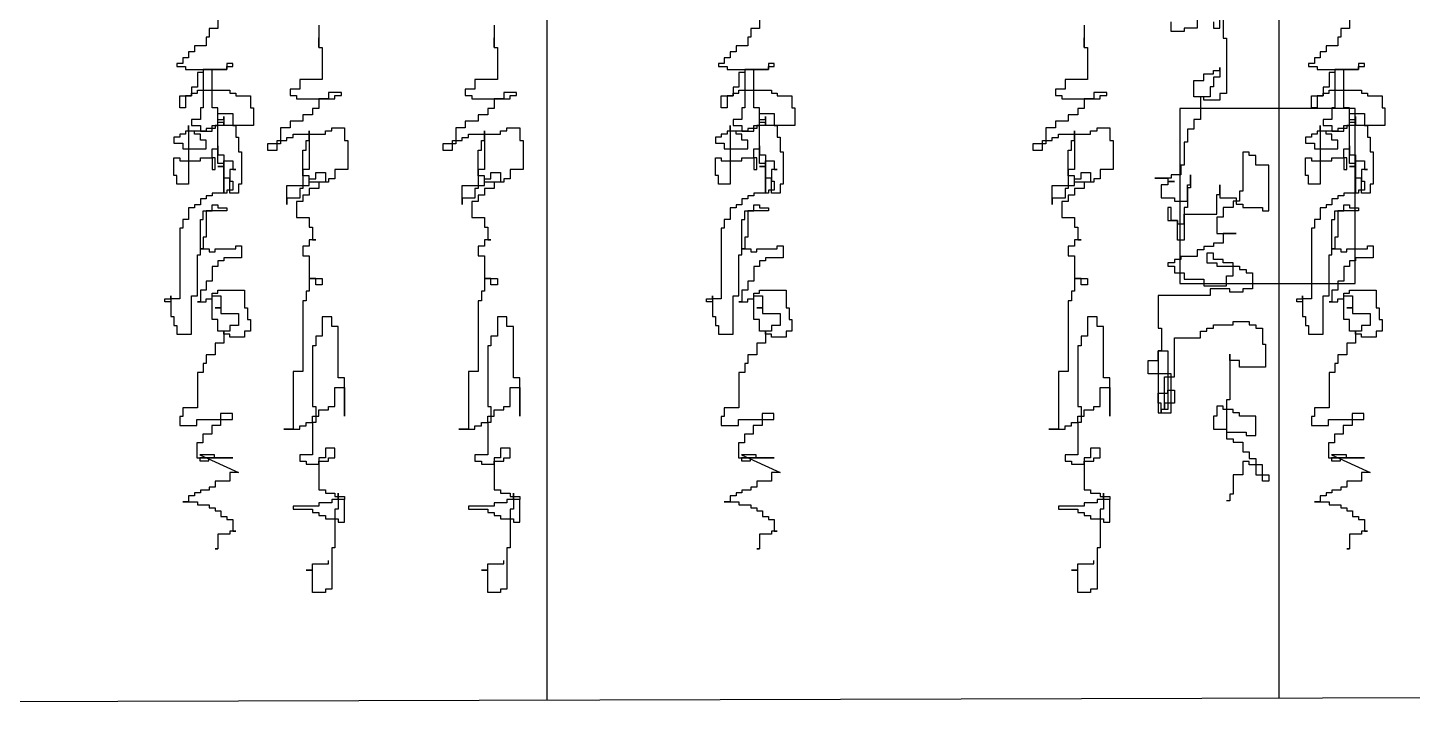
# Model space of a CAD drawing. Extents: x 225307 to 340959, y 27372 to 84205.
# Drawn here: x 316762 to 318653, y 73647 to 74597 of the extents above; entities that cross this region are included whole.
import ezdxf

# ---------------------------------------------------------------- set-up
doc = ezdxf.new("R2010")
doc.units = 0
doc.header["$MEASUREMENT"] = 0
doc.layers.get('0').update_dxf_attribs({"linetype": 'CONTINUOUS'})
for name, color, linetype in [('3', 7, 'CONTINUOUS'), ('PH', 8, 'CONTINUOUS'), ('道路', 3, 'CONTINUOUS')]:
    doc.layers.add(name, color=color, linetype=linetype)

msp = doc.modelspace()

# ---------------------------------------------------------------- linework, layer by layer
at = {"color": 251}
for points in [[(317021.6, 74643.8), (317021.6, 74595.6), (317009.6, 74595.6), (317009.6, 74583.5), (317005.5, 74583.5), (317005.5, 74571.5), (316989.5, 74571.5), (316989.5, 74563.4), (316981.4, 74563.4), (316981.4, 74555.4), (316973.4, 74555.4), (316973.4, 74547.4), (316965.3, 74547.4), (316965.3, 74543.4), (316977.4, 74543.4), (316977.4, 74539.3), (317033.7, 74539.3), (317033.7, 74543.4), (317041.7, 74543.4), (317041.7, 74547.4), (317033.7, 74547.4), (317033.7, 74539.3), (317001.5, 74539.3), (317001.5, 74535.3), (316993.5, 74535.3), (316993.5, 74515.2), (316985.4, 74515.2), (316985.4, 74503.2), (316977.4, 74503.2), (316977.4, 74487.1), (316969.4, 74487.1), (316969.4, 74503.2), (316985.4, 74503.2), (316985.4, 74507.2), (316993.5, 74507.2), (316993.5, 74511.2), (317037.7, 74511.2), (317037.7, 74507.2), (317045.8, 74507.2), (317045.8, 74503.2), (317065.9, 74503.2), (317065.9, 74487.1), (317069.9, 74487.1), (317069.9, 74463), (317029.7, 74463), (317029.7, 74467), (317021.6, 74467), (317021.6, 74487.1), (317013.6, 74487.1), (317013.6, 74539.3), (317001.5, 74539.3), (317001.5, 74487.1), (316997.5, 74487.1), (316997.5, 74471), (316985.4, 74471), (316985.4, 74463), (316997.5, 74463), (316997.5, 74455), (317013.6, 74455), (317013.6, 74463), (317021.6, 74463), (317021.6, 74471), (317029.7, 74471), (317029.7, 74475), (317029.7, 74463), (317017.6, 74463), (317017.6, 74459), (317005.5, 74459), (317005.5, 74455), (316977.4, 74455), (316977.4, 74450.9), (316969.4, 74450.9), (316969.4, 74446.9), (316961.3, 74446.9), (316961.3, 74438.9), (316973.4, 74438.9), (316973.4, 74430.9), (317005.5, 74430.9), (317005.5, 74442.9), (316997.5, 74442.9), (316997.5, 74450.9), (316989.5, 74450.9), (316989.5, 74455), (316981.4, 74455), (316981.4, 74463), (316981.4, 74382.6), (316965.3, 74382.6), (316965.3, 74394.7), (316961.3, 74394.7), (316961.3, 74418.8), (316969.4, 74418.8), (316969.4, 74414.8), (316997.5, 74414.8), (316997.5, 74418.8), (317013.6, 74418.8), (317013.6, 74402.7), (317017.6, 74402.7), (317017.6, 74418.8), (317013.6, 74418.8), (317013.6, 74430.9), (317021.6, 74430.9), (317021.6, 74434.9), (317021.6, 74422.8), (317029.7, 74422.8), (317029.7, 74370.6), (317029.7, 74410.8), (317021.6, 74410.8), (317021.6, 74479.1), (317041.7, 74479.1), (317041.7, 74463), (317045.8, 74463), (317045.8, 74446.9), (317049.8, 74446.9), (317049.8, 74426.8), (317053.8, 74426.8), (317053.8, 74382.6), (317049.8, 74382.6), (317049.8, 74370.6), (317037.7, 74370.6), (317037.7, 74390.7), (317029.7, 74390.7), (317029.7, 74406.7), (317021.6, 74406.7), (317029.7, 74406.7), (317029.7, 74414.8), (317041.7, 74414.8), (317041.7, 74402.7), (317045.8, 74402.7), (317037.7, 74402.7), (317037.7, 74386.7), (317041.7, 74386.7), (317041.7, 74374.6), (317033.7, 74374.6), (317033.7, 74370.6), (317013.6, 74370.6), (317013.6, 74366.6), (317005.5, 74366.6), (317005.5, 74362.5), (316997.5, 74362.5), (316997.5, 74354.5), (316989.5, 74354.5), (316989.5, 74350.5), (316981.4, 74350.5), (316981.4, 74334.4), (316973.4, 74334.4), (316973.4, 74322.4), (316969.4, 74322.4), (316969.4, 74225.9), (316957.3, 74225.9), (316957.3, 74221.9), (316949.2, 74221.9), (316949.2, 74225.9), (316957.3, 74225.9), (316957.3, 74230), (316957.3, 74201.8), (316961.3, 74201.8), (316961.3, 74189.8), (316965.3, 74189.8), (316965.3, 74177.7), (316985.4, 74177.7), (316985.4, 74230), (316993.5, 74230), (316993.5, 74286.2), (316997.5, 74286.2), (316997.5, 74334.4), (317001.5, 74334.4), (317001.5, 74346.5), (317013.6, 74346.5), (317013.6, 74354.5), (317021.6, 74354.5), (317021.6, 74350.5), (317033.7, 74350.5), (317033.7, 74346.5), (317005.5, 74346.5), (317005.5, 74310.3), (317001.5, 74310.3), (317001.5, 74294.2), (316997.5, 74294.2), (317009.6, 74294.2), (317009.6, 74290.2), (317017.6, 74290.2), (317017.6, 74294.2), (317045.8, 74294.2), (317045.8, 74298.3), (317053.8, 74298.3), (317053.8, 74282.2), (317029.7, 74282.2), (317029.7, 74278.2), (317021.6, 74278.2), (317021.6, 74270.1), (317013.6, 74270.1), (317013.6, 74250), (317005.5, 74250), (317005.5, 74238), (316997.5, 74238), (316997.5, 74221.9), (316993.5, 74221.9), (317005.5, 74221.9), (317005.5, 74225.9), (317013.6, 74225.9), (317013.6, 74234), (317021.6, 74234), (317021.6, 74238), (317057.8, 74238), (317057.8, 74213.9), (317061.8, 74213.9), (317061.8, 74197.8), (317065.9, 74197.8), (317065.9, 74181.7), (317057.8, 74181.7), (317057.8, 74173.7), (317037.7, 74173.7), (317037.7, 74177.7), (317029.7, 74177.7), (317029.7, 74181.7), (317021.6, 74181.7), (317021.6, 74197.8), (317013.6, 74197.8), (317013.6, 74230), (317025.7, 74230), (317025.7, 74213.9), (317017.6, 74213.9), (317025.7, 74213.9), (317025.7, 74205.8), (317049.8, 74205.8), (317049.8, 74189.8), (317037.7, 74189.8), (317037.7, 74181.7), (317029.7, 74181.7), (317029.7, 74165.7), (317017.6, 74165.7), (317017.6, 74149.6), (317005.5, 74149.6), (317005.5, 74137.5), (317001.5, 74137.5), (317001.5, 74125.5), (316993.5, 74125.5), (316993.5, 74077.3), (316973.4, 74077.3), (316973.4, 74065.2), (316969.4, 74065.2), (316969.4, 74053.2), (316992.9, 74053.2), (316992.9, 74061.2), (317041.2, 74061.2), (317041.2, 74069.2), (317025.1, 74069.2), (317025.1, 74053.2), (317013, 74053.2), (317013, 74041.1), (317001, 74041.1), (317001, 74029.1), (316992.9, 74029.1), (316992.9, 74009), (317041.7, 74009), (316996.9, 74009), (316996.9, 74004.9), (317009, 74004.9), (317009, 74009), (317017, 74009), (317017, 74013), (316996.9, 74013), (317049.8, 73988.9), (317037.7, 73988.9), (317037.7, 73976.8), (317017.6, 73976.8), (317017.6, 73968.8), (317009.6, 73968.8), (317009.6, 73964.8), (316997.5, 73964.8), (316997.5, 73960.8), (316989.5, 73960.8), (316989.5, 73956.7), (316981.4, 73956.7), (316981.4, 73948.7), (316973.4, 73948.7), (316993.5, 73948.7), (316993.5, 73944.7), (317009.6, 73944.7), (317009.6, 73940.7), (317017.6, 73940.7), (317017.6, 73936.6), (317025.7, 73936.6), (317025.7, 73928.6), (317033.7, 73928.6), (317033.7, 73924.6), (317041.7, 73924.6), (317041.7, 73908.5), (317045.8, 73908.5), (317037.7, 73908.5), (317037.7, 73904.5), (317021.6, 73904.5), (317021.6, 73884.4), (317017.6, 73884.4), (317021.6, 73884.4)], [(317761.3, 74643.8), (317761.3, 74595.6), (317749.2, 74595.6), (317749.2, 74583.5), (317745.2, 74583.5), (317745.2, 74571.5), (317729.1, 74571.5), (317729.1, 74563.4), (317721.1, 74563.4), (317721.1, 74555.4), (317713, 74555.4), (317713, 74547.4), (317705, 74547.4), (317705, 74543.4), (317717.1, 74543.4), (317717.1, 74539.3), (317773.4, 74539.3), (317773.4, 74543.4), (317781.4, 74543.4), (317781.4, 74547.4), (317773.4, 74547.4), (317773.4, 74539.3), (317741.2, 74539.3), (317741.2, 74535.3), (317733.1, 74535.3), (317733.1, 74515.2), (317725.1, 74515.2), (317725.1, 74503.2), (317717.1, 74503.2), (317717.1, 74487.1), (317709, 74487.1), (317709, 74503.2), (317725.1, 74503.2), (317725.1, 74507.2), (317733.1, 74507.2), (317733.1, 74511.2), (317777.4, 74511.2), (317777.4, 74507.2), (317785.4, 74507.2), (317785.4, 74503.2), (317805.5, 74503.2), (317805.5, 74487.1), (317809.5, 74487.1), (317809.5, 74463), (317769.3, 74463), (317769.3, 74467), (317761.3, 74467), (317761.3, 74487.1), (317753.2, 74487.1), (317753.2, 74539.3), (317741.2, 74539.3), (317741.2, 74487.1), (317737.2, 74487.1), (317737.2, 74471), (317725.1, 74471), (317725.1, 74463), (317737.2, 74463), (317737.2, 74455), (317753.2, 74455), (317753.2, 74463), (317761.3, 74463), (317761.3, 74471), (317769.3, 74471), (317769.3, 74475), (317769.3, 74463), (317757.3, 74463), (317757.3, 74459), (317745.2, 74459), (317745.2, 74455), (317717.1, 74455), (317717.1, 74450.9), (317709, 74450.9), (317709, 74446.9), (317701, 74446.9), (317701, 74438.9), (317713, 74438.9), (317713, 74430.9), (317745.2, 74430.9), (317745.2, 74442.9), (317737.2, 74442.9), (317737.2, 74450.9), (317729.1, 74450.9), (317729.1, 74455), (317721.1, 74455), (317721.1, 74463), (317721.1, 74382.6), (317705, 74382.6), (317705, 74394.7), (317701, 74394.7), (317701, 74418.8), (317709, 74418.8), (317709, 74414.8), (317737.2, 74414.8), (317737.2, 74418.8), (317753.2, 74418.8), (317753.2, 74402.7), (317757.3, 74402.7), (317757.3, 74418.8), (317753.2, 74418.8), (317753.2, 74430.9), (317761.3, 74430.9), (317761.3, 74434.9), (317761.3, 74422.8), (317769.3, 74422.8), (317769.3, 74370.6), (317769.3, 74410.8), (317761.3, 74410.8), (317761.3, 74479.1), (317781.4, 74479.1), (317781.4, 74463), (317785.4, 74463), (317785.4, 74446.9), (317789.4, 74446.9), (317789.4, 74426.8), (317793.5, 74426.8), (317793.5, 74382.6), (317789.4, 74382.6), (317789.4, 74370.6), (317777.4, 74370.6), (317777.4, 74390.7), (317769.3, 74390.7), (317769.3, 74406.7), (317761.3, 74406.7), (317769.3, 74406.7), (317769.3, 74414.8), (317781.4, 74414.8), (317781.4, 74402.7), (317785.4, 74402.7), (317777.4, 74402.7), (317777.4, 74386.7), (317781.4, 74386.7), (317781.4, 74374.6), (317773.4, 74374.6), (317773.4, 74370.6), (317753.2, 74370.6), (317753.2, 74366.6), (317745.2, 74366.6), (317745.2, 74362.5), (317737.2, 74362.5), (317737.2, 74354.5), (317729.1, 74354.5), (317729.1, 74350.5), (317721.1, 74350.5), (317721.1, 74334.4), (317713, 74334.4), (317713, 74322.4), (317709, 74322.4), (317709, 74225.9), (317696.9, 74225.9), (317696.9, 74221.9), (317688.9, 74221.9), (317688.9, 74225.9), (317696.9, 74225.9), (317696.9, 74230), (317696.9, 74201.8), (317701, 74201.8), (317701, 74189.8), (317705, 74189.8), (317705, 74177.7), (317725.1, 74177.7), (317725.1, 74230), (317733.1, 74230), (317733.1, 74286.2), (317737.2, 74286.2), (317737.2, 74334.4), (317741.2, 74334.4), (317741.2, 74346.5), (317753.2, 74346.5), (317753.2, 74354.5), (317761.3, 74354.5), (317761.3, 74350.5), (317773.4, 74350.5), (317773.4, 74346.5), (317745.2, 74346.5), (317745.2, 74310.3), (317741.2, 74310.3), (317741.2, 74294.2), (317737.2, 74294.2), (317749.2, 74294.2), (317749.2, 74290.2), (317757.3, 74290.2), (317757.3, 74294.2), (317785.4, 74294.2), (317785.4, 74298.3), (317793.5, 74298.3), (317793.5, 74282.2), (317769.3, 74282.2), (317769.3, 74278.2), (317761.3, 74278.2), (317761.3, 74270.1), (317753.2, 74270.1), (317753.2, 74250), (317745.2, 74250), (317745.2, 74238), (317737.2, 74238), (317737.2, 74221.9), (317733.1, 74221.9), (317745.2, 74221.9), (317745.2, 74225.9), (317753.2, 74225.9), (317753.2, 74234), (317761.3, 74234), (317761.3, 74238), (317797.5, 74238), (317797.5, 74213.9), (317801.5, 74213.9), (317801.5, 74197.8), (317805.5, 74197.8), (317805.5, 74181.7), (317797.5, 74181.7), (317797.5, 74173.7), (317777.4, 74173.7), (317777.4, 74177.7), (317769.3, 74177.7), (317769.3, 74181.7), (317761.3, 74181.7), (317761.3, 74197.8), (317753.2, 74197.8), (317753.2, 74230), (317765.3, 74230), (317765.3, 74213.9), (317757.3, 74213.9), (317765.3, 74213.9), (317765.3, 74205.8), (317789.4, 74205.8), (317789.4, 74189.8), (317777.4, 74189.8), (317777.4, 74181.7), (317769.3, 74181.7), (317769.3, 74165.7), (317757.3, 74165.7), (317757.3, 74149.6), (317745.2, 74149.6), (317745.2, 74137.5), (317741.2, 74137.5), (317741.2, 74125.5), (317733.1, 74125.5), (317733.1, 74077.3), (317713, 74077.3), (317713, 74065.2), (317709, 74065.2), (317709, 74053.2), (317732.6, 74053.2), (317732.6, 74061.2), (317780.8, 74061.2), (317780.8, 74069.2), (317764.7, 74069.2), (317764.7, 74053.2), (317752.7, 74053.2), (317752.7, 74041.1), (317740.6, 74041.1), (317740.6, 74029.1), (317732.6, 74029.1), (317732.6, 74009), (317781.4, 74009), (317736.6, 74009), (317736.6, 74004.9), (317748.7, 74004.9), (317748.7, 74009), (317756.7, 74009), (317756.7, 74013), (317736.6, 74013), (317789.4, 73988.9), (317777.4, 73988.9), (317777.4, 73976.8), (317757.3, 73976.8), (317757.3, 73968.8), (317749.2, 73968.8), (317749.2, 73964.8), (317737.2, 73964.8), (317737.2, 73960.8), (317729.1, 73960.8), (317729.1, 73956.7), (317721.1, 73956.7), (317721.1, 73948.7), (317713, 73948.7), (317733.1, 73948.7), (317733.1, 73944.7), (317749.2, 73944.7), (317749.2, 73940.7), (317757.3, 73940.7), (317757.3, 73936.6), (317765.3, 73936.6), (317765.3, 73928.6), (317773.4, 73928.6), (317773.4, 73924.6), (317781.4, 73924.6), (317781.4, 73908.5), (317785.4, 73908.5), (317777.4, 73908.5), (317777.4, 73904.5), (317761.3, 73904.5), (317761.3, 73884.4), (317757.3, 73884.4), (317761.3, 73884.4)], [(318567.1, 74643.8), (318567.1, 74595.6), (318555.1, 74595.6), (318555.1, 74583.5), (318551.1, 74583.5), (318551.1, 74571.5), (318535, 74571.5), (318535, 74563.4), (318526.9, 74563.4), (318526.9, 74555.4), (318518.9, 74555.4), (318518.9, 74547.4), (318510.8, 74547.4), (318510.8, 74543.4), (318522.9, 74543.4), (318522.9, 74539.3), (318579.2, 74539.3), (318579.2, 74543.4), (318587.3, 74543.4), (318587.3, 74547.4), (318579.2, 74547.4), (318579.2, 74539.3), (318547, 74539.3), (318547, 74535.3), (318539, 74535.3), (318539, 74515.2), (318531, 74515.2), (318531, 74503.2), (318522.9, 74503.2), (318522.9, 74487.1), (318514.9, 74487.1), (318514.9, 74503.2), (318531, 74503.2), (318531, 74507.2), (318539, 74507.2), (318539, 74511.2), (318583.2, 74511.2), (318583.2, 74507.2), (318591.3, 74507.2), (318591.3, 74503.2), (318611.4, 74503.2), (318611.4, 74487.1), (318615.4, 74487.1), (318615.4, 74463), (318575.2, 74463), (318575.2, 74467), (318567.1, 74467), (318567.1, 74487.1), (318559.1, 74487.1), (318559.1, 74539.3), (318547, 74539.3), (318547, 74487.1), (318543, 74487.1), (318543, 74471), (318531, 74471), (318531, 74463), (318543, 74463), (318543, 74455), (318559.1, 74455), (318559.1, 74463), (318567.1, 74463), (318567.1, 74471), (318575.2, 74471), (318575.2, 74475), (318575.2, 74463), (318563.1, 74463), (318563.1, 74459), (318551.1, 74459), (318551.1, 74455), (318522.9, 74455), (318522.9, 74450.9), (318514.9, 74450.9), (318514.9, 74446.9), (318506.8, 74446.9), (318506.8, 74438.9), (318518.9, 74438.9), (318518.9, 74430.9), (318551.1, 74430.9), (318551.1, 74442.9), (318543, 74442.9), (318543, 74450.9), (318535, 74450.9), (318535, 74455), (318526.9, 74455), (318526.9, 74463), (318526.9, 74382.6), (318510.8, 74382.6), (318510.8, 74394.7), (318506.8, 74394.7), (318506.8, 74418.8), (318514.9, 74418.8), (318514.9, 74414.8), (318543, 74414.8), (318543, 74418.8), (318559.1, 74418.8), (318559.1, 74402.7), (318563.1, 74402.7), (318563.1, 74418.8), (318559.1, 74418.8), (318559.1, 74430.9), (318567.1, 74430.9), (318567.1, 74434.9), (318567.1, 74422.8), (318575.2, 74422.8), (318575.2, 74370.6), (318575.2, 74410.8), (318567.1, 74410.8), (318567.1, 74479.1), (318587.3, 74479.1), (318587.3, 74463), (318591.3, 74463), (318591.3, 74446.9), (318595.3, 74446.9), (318595.3, 74426.8), (318599.3, 74426.8), (318599.3, 74382.6), (318595.3, 74382.6), (318595.3, 74370.6), (318583.2, 74370.6), (318583.2, 74390.7), (318575.2, 74390.7), (318575.2, 74406.7), (318567.1, 74406.7), (318575.2, 74406.7), (318575.2, 74414.8), (318587.3, 74414.8), (318587.3, 74402.7), (318591.3, 74402.7), (318583.2, 74402.7), (318583.2, 74386.7), (318587.3, 74386.7), (318587.3, 74374.6), (318579.2, 74374.6), (318579.2, 74370.6), (318559.1, 74370.6), (318559.1, 74366.6), (318551.1, 74366.6), (318551.1, 74362.5), (318543, 74362.5), (318543, 74354.5), (318535, 74354.5), (318535, 74350.5), (318526.9, 74350.5), (318526.9, 74334.4), (318518.9, 74334.4), (318518.9, 74322.4), (318514.9, 74322.4), (318514.9, 74225.9), (318502.8, 74225.9), (318502.8, 74221.9), (318494.8, 74221.9), (318494.8, 74225.9), (318502.8, 74225.9), (318502.8, 74230), (318502.8, 74201.8), (318506.8, 74201.8), (318506.8, 74189.8), (318510.8, 74189.8), (318510.8, 74177.7), (318531, 74177.7), (318531, 74230), (318539, 74230), (318539, 74286.2), (318543, 74286.2), (318543, 74334.4), (318547, 74334.4), (318547, 74346.5), (318559.1, 74346.5), (318559.1, 74354.5), (318567.1, 74354.5), (318567.1, 74350.5), (318579.2, 74350.5), (318579.2, 74346.5), (318551.1, 74346.5), (318551.1, 74310.3), (318547, 74310.3), (318547, 74294.2), (318543, 74294.2), (318555.1, 74294.2), (318555.1, 74290.2), (318563.1, 74290.2), (318563.1, 74294.2), (318591.3, 74294.2), (318591.3, 74298.3), (318599.3, 74298.3), (318599.3, 74282.2), (318575.2, 74282.2), (318575.2, 74278.2), (318567.1, 74278.2), (318567.1, 74270.1), (318559.1, 74270.1), (318559.1, 74250), (318551.1, 74250), (318551.1, 74238), (318543, 74238), (318543, 74221.9), (318539, 74221.9), (318551.1, 74221.9), (318551.1, 74225.9), (318559.1, 74225.9), (318559.1, 74234), (318567.1, 74234), (318567.1, 74238), (318603.3, 74238), (318603.3, 74213.9), (318607.4, 74213.9), (318607.4, 74197.8), (318611.4, 74197.8), (318611.4, 74181.7), (318603.3, 74181.7), (318603.3, 74173.7), (318583.2, 74173.7), (318583.2, 74177.7), (318575.2, 74177.7), (318575.2, 74181.7), (318567.1, 74181.7), (318567.1, 74197.8), (318559.1, 74197.8), (318559.1, 74230), (318571.2, 74230), (318571.2, 74213.9), (318563.1, 74213.9), (318571.2, 74213.9), (318571.2, 74205.8), (318595.3, 74205.8), (318595.3, 74189.8), (318583.2, 74189.8), (318583.2, 74181.7), (318575.2, 74181.7), (318575.2, 74165.7), (318563.1, 74165.7), (318563.1, 74149.6), (318551.1, 74149.6), (318551.1, 74137.5), (318547, 74137.5), (318547, 74125.5), (318539, 74125.5), (318539, 74077.3), (318518.9, 74077.3), (318518.9, 74065.2), (318514.9, 74065.2), (318514.9, 74053.2), (318538.4, 74053.2), (318538.4, 74061.2), (318586.7, 74061.2), (318586.7, 74069.2), (318570.6, 74069.2), (318570.6, 74053.2), (318558.5, 74053.2), (318558.5, 74041.1), (318546.5, 74041.1), (318546.5, 74029.1), (318538.4, 74029.1), (318538.4, 74009), (318587.3, 74009), (318542.4, 74009), (318542.4, 74004.9), (318554.5, 74004.9), (318554.5, 74009), (318562.6, 74009), (318562.6, 74013), (318542.4, 74013), (318595.3, 73988.9), (318583.2, 73988.9), (318583.2, 73976.8), (318563.1, 73976.8), (318563.1, 73968.8), (318555.1, 73968.8), (318555.1, 73964.8), (318543, 73964.8), (318543, 73960.8), (318535, 73960.8), (318535, 73956.7), (318526.9, 73956.7), (318526.9, 73948.7), (318518.9, 73948.7), (318539, 73948.7), (318539, 73944.7), (318555.1, 73944.7), (318555.1, 73940.7), (318563.1, 73940.7), (318563.1, 73936.6), (318571.2, 73936.6), (318571.2, 73928.6), (318579.2, 73928.6), (318579.2, 73924.6), (318587.3, 73924.6), (318587.3, 73908.5), (318591.3, 73908.5), (318583.2, 73908.5), (318583.2, 73904.5), (318567.1, 73904.5), (318567.1, 73884.4), (318563.1, 73884.4), (318567.1, 73884.4)], [(318394.5, 74626.9), (318394.5, 74582.3), (318398.9, 74582.3), (318398.9, 74506.7), (318390, 74506.7), (318390, 74497.7), (318367.8, 74497.7), (318367.8, 74502.2), (318354.4, 74502.2), (318354.4, 74524.5), (318367.8, 74524.5), (318367.8, 74533.4), (318381.1, 74533.4), (318381.1, 74537.8), (318390, 74537.8), (318390, 74542.3), (318390, 74528.9), (318381.1, 74528.9), (318381.1, 74515.6), (318376.7, 74515.6), (318376.7, 74502.2), (318363.3, 74502.2), (318363.3, 74471), (318354.4, 74471), (318354.4, 74457.7), (318345.5, 74457.7), (318345.5, 74439.9), (318341, 74439.9), (318341, 74408.7), (318336.6, 74408.7), (318336.6, 74395.4), (318323.2, 74395.4), (318323.2, 74390.9), (318300.9, 74390.9), (318318.7, 74390.9), (318318.7, 74386.5), (318327.7, 74386.5), (318318.7, 74386.5), (318318.7, 74382), (318309.8, 74382), (318309.8, 74364.2), (318327.7, 74364.2), (318327.7, 74359.7), (318345.5, 74359.7), (318345.5, 74382), (318349.9, 74382), (318349.9, 74395.4), (318349.9, 74377.6), (318345.5, 74377.6), (318345.5, 74350.8), (318341, 74350.8), (318341, 74306.3), (318332.1, 74306.3), (318332.1, 74333), (318323.2, 74333), (318323.2, 74350.8), (318318.7, 74350.8), (318318.7, 74333), (318332.1, 74333), (318332.1, 74328.6), (318341, 74328.6), (318341, 74341.9), (318385.6, 74341.9), (318385.6, 74368.6), (318390, 74368.6), (318390, 74382), (318390, 74364.2), (318412.3, 74364.2), (318412.3, 74355.3), (318421.2, 74355.3), (318421.2, 74350.8), (318448, 74350.8), (318448, 74346.4), (318456.9, 74346.4), (318456.9, 74408.7), (318439, 74408.7), (318439, 74422.1), (318430.1, 74422.1), (318430.1, 74426.5), (318421.2, 74426.5), (318421.2, 74373.1), (318416.8, 74373.1), (318416.8, 74359.7), (318407.9, 74359.7), (318407.9, 74350.8), (318394.5, 74350.8), (318394.5, 74337.5), (318385.6, 74337.5), (318385.6, 74315.2), (318412.3, 74315.2), (318394.5, 74315.2), (318394.5, 74301.9), (318381.1, 74301.9), (318381.1, 74297.4), (318367.8, 74297.4), (318367.8, 74293), (318358.8, 74293), (318358.8, 74284.1), (318336.6, 74284.1), (318336.6, 74279.6), (318327.7, 74279.6), (318327.7, 74275.2), (318318.7, 74275.2), (318318.7, 74270.7), (318327.7, 74270.7), (318327.7, 74261.8), (318341, 74261.8), (318341, 74252.9), (318367.8, 74252.9), (318367.8, 74244), (318398.9, 74244), (318398.9, 74257.4), (318407.9, 74257.4), (318407.9, 74275.2), (318394.5, 74275.2), (318394.5, 74279.6), (318381.1, 74279.6), (318381.1, 74288.5), (318372.2, 74288.5), (318372.2, 74275.2), (318385.6, 74275.2), (318385.6, 74270.7), (318416.8, 74270.7), (318416.8, 74266.3), (318425.7, 74266.3), (318425.7, 74261.8), (318434.6, 74261.8), (318434.6, 74239.5), (318421.2, 74239.5), (318421.2, 74235.1), (318403.4, 74235.1), (318403.4, 74239.5), (318376.7, 74239.5), (318376.7, 74230.6), (318305.4, 74230.6), (318305.4, 74186.1), (318310.2, 74186.1), (318310.2, 74155), (318305.7, 74155), (318305.7, 74116.8), (318305.7, 74070.4), (318323.5, 74070.4), (318323.5, 74123.8), (318292, 74123.8), (318292, 74141.6), (318305.4, 74141.6), (318305.4, 74155), (318318.7, 74155), (318318.7, 74074.8), (318309.8, 74074.8), (318309.8, 74070.4), (318309.8, 74083.7), (318305.4, 74083.7), (318305.4, 74097.1), (318318.7, 74097.1), (318318.7, 74101.5), (318327.7, 74101.5), (318327.7, 74083.7), (318314.3, 74083.7), (318314.3, 74074.8), (318314.3, 74119.3), (318327.7, 74119.3), (318327.7, 74172.8), (318363.3, 74172.8), (318363.3, 74181.7), (318372.2, 74181.7), (318372.2, 74186.1), (318381.1, 74186.1), (318381.1, 74190.6), (318407.9, 74190.6), (318407.9, 74195), (318430.1, 74195), (318430.1, 74190.6), (318439, 74190.6), (318439, 74186.1), (318448, 74186.1), (318448, 74163.9), (318452.4, 74163.9), (318452.4, 74132.7), (318416.8, 74132.7), (318416.8, 74141.6), (318403.4, 74141.6), (318403.4, 74150.5), (318403.4, 74088.2), (318398.9, 74088.2), (318398.9, 74043.7), (318425.7, 74043.7), (318425.7, 74039.2), (318439, 74039.2), (318439, 74065.9), (318416.8, 74065.9), (318416.8, 74070.4), (318407.9, 74070.4), (318407.9, 74074.8), (318394.5, 74074.8), (318394.5, 74079.3), (318385.6, 74079.3), (318385.6, 74065.9), (318381.1, 74065.9), (318381.1, 74048.1), (318398.9, 74048.1), (318398.9, 74034.8), (318407.9, 74034.8), (318407.9, 74030.3), (318421.2, 74030.3), (318421.2, 74017), (318430.1, 74017), (318430.1, 74008.1), (318439, 74008.1), (318439, 73985.8), (318456.9, 73985.8), (318456.9, 73976.9), (318448, 73976.9), (318448, 73999.1), (318430.1, 73999.1), (318430.1, 74003.6), (318421.2, 74003.6), (318421.2, 73985.8), (318407.9, 73985.8), (318407.9, 73959.1), (318403.4, 73959.1), (318403.4, 73950.2), (318398.9, 73950.2)], [(318358.8, 74631.3), (318358.8, 74595.7), (318341, 74595.7), (318341, 74591.2), (318323.2, 74591.2), (318323.2, 74604.6)], [(317159.5, 74600), (317159.5, 74569.4), (317159.5, 74582.5), (317159.5, 74569.4), (317163.9, 74569.4), (317163.9, 74525.6), (317133.2, 74525.6), (317133.2, 74512.4), (317120, 74512.4), (317120, 74503.7), (317128.8, 74503.7), (317128.8, 74499.3), (317181.4, 74499.3), (317181.4, 74503.7), (317190.2, 74503.7), (317190.2, 74508.1), (317172.6, 74508.1), (317172.6, 74499.3), (317159.5, 74499.3), (317159.5, 74486.2), (317150.7, 74486.2), (317150.7, 74477.4), (317137.6, 74477.4), (317137.6, 74468.6), (317120, 74468.6), (317120, 74459.9), (317106.9, 74459.9), (317106.9, 74438), (317089.4, 74438), (317089.4, 74429.2), (317102.5, 74429.2), (317102.5, 74442.4), (317115.7, 74442.4), (317115.7, 74446.7), (317124.4, 74446.7), (317124.4, 74451.1), (317168.3, 74451.1), (317168.3, 74455.5), (317177, 74455.5), (317177, 74459.9), (317194.6, 74459.9), (317194.6, 74442.4), (317199, 74442.4), (317199, 74402.9), (317181.4, 74402.9), (317181.4, 74389.8), (317172.6, 74389.8), (317172.6, 74385.4), (317146.3, 74385.4), (317146.3, 74394.2), (317137.6, 74394.2), (317137.6, 74429.2), (317142, 74429.2), (317142, 74442.4), (317146.3, 74442.4), (317146.3, 74455.5), (317146.3, 74402.9), (317137.6, 74402.9), (317137.6, 74376.7), (317133.2, 74376.7), (317133.2, 74363.5), (317115.7, 74363.5), (317115.7, 74354.8), (317115.7, 74381), (317146.3, 74381), (317146.3, 74389.8), (317155.1, 74389.8), (317155.1, 74398.6), (317168.3, 74398.6), (317168.3, 74385.4), (317159.5, 74385.4), (317159.5, 74376.7), (317146.3, 74376.7), (317146.3, 74367.9), (317137.6, 74367.9), (317137.6, 74359.1), (317128.8, 74359.1), (317128.8, 74337.2), (317146.3, 74337.2), (317146.3, 74324.1), (317150.7, 74324.1), (317150.7, 74306.6), (317155.1, 74306.6), (317146.3, 74306.6), (317146.3, 74297.8), (317137.6, 74297.8), (317137.6, 74284.7), (317146.3, 74284.7), (317146.3, 74254), (317163.9, 74254), (317163.9, 74245.3), (317155.1, 74245.3), (317155.1, 74254), (317146.3, 74254), (317146.3, 74236.5), (317142, 74236.5), (317142, 74223.4), (317137.6, 74223.4), (317137.6, 74127), (317124.4, 74127), (317124.4, 74048.2), (317111.3, 74048.2), (317133.2, 74048.2), (317133.2, 74052.5), (317142, 74052.5), (317142, 74056.9), (317150.7, 74056.9), (317150.7, 74065.7), (317159.5, 74065.7), (317159.5, 74074.4), (317172.6, 74074.4), (317172.6, 74078.8), (317181.4, 74078.8), (317181.4, 74105.1), (317194.6, 74105.1), (317194.6, 74065.7), (317194.6, 74118.2), (317185.8, 74118.2), (317185.8, 74188.3), (317177, 74188.3), (317177, 74201.5), (317163.9, 74201.5), (317163.9, 74175.2), (317155.1, 74175.2), (317155.1, 74162), (317150.7, 74162), (317150.7, 74078.8), (317155.1, 74078.8), (317155.1, 74056.9), (317150.7, 74056.9), (317150.7, 74013.1), (317133.2, 74013.1), (317133.2, 74004.4), (317142, 74004.4), (317142, 74000), (317159.5, 74000), (317159.5, 74004.4), (317172.6, 74004.4), (317172.6, 74008.7), (317181.4, 74008.7), (317181.4, 74021.9), (317168.3, 74021.9), (317168.3, 74008.7), (317159.5, 74008.7), (317159.5, 73964.9), (317168.3, 73964.9), (317168.3, 73960.6), (317181.4, 73960.6), (317181.4, 73956.2), (317194.6, 73956.2), (317194.6, 73951.8), (317177, 73951.8), (317177, 73947.4), (317159.5, 73947.4), (317159.5, 73943), (317124.4, 73943), (317124.4, 73938.7), (317150.7, 73938.7), (317150.7, 73934.3), (317159.5, 73934.3), (317159.5, 73929.9), (317168.3, 73929.9), (317168.3, 73925.5), (317185.8, 73925.5), (317185.8, 73921.1), (317194.6, 73921.1), (317194.6, 73951.8), (317185.8, 73951.8), (317185.8, 73960.6), (317185.8, 73938.7), (317181.4, 73938.7), (317181.4, 73886.1), (317177, 73886.1), (317177, 73829.2), (317168.3, 73829.2), (317168.3, 73824.8), (317150.7, 73824.8), (317150.7, 73855.4), (317142, 73855.4), (317150.7, 73855.4), (317150.7, 73864.2), (317172.6, 73864.2), (317172.6, 73868.6)], [(317398.8, 74600), (317398.8, 74569.4), (317398.8, 74582.5), (317398.8, 74569.4), (317403.2, 74569.4), (317403.2, 74525.6), (317372.5, 74525.6), (317372.5, 74512.4), (317359.3, 74512.4), (317359.3, 74503.7), (317368.1, 74503.7), (317368.1, 74499.3), (317420.7, 74499.3), (317420.7, 74503.7), (317429.5, 74503.7), (317429.5, 74508.1), (317412, 74508.1), (317412, 74499.3), (317398.8, 74499.3), (317398.8, 74486.2), (317390, 74486.2), (317390, 74477.4), (317376.9, 74477.4), (317376.9, 74468.6), (317359.3, 74468.6), (317359.3, 74459.9), (317346.2, 74459.9), (317346.2, 74438), (317328.7, 74438), (317328.7, 74429.2), (317341.8, 74429.2), (317341.8, 74442.4), (317355, 74442.4), (317355, 74446.7), (317363.7, 74446.7), (317363.7, 74451.1), (317407.6, 74451.1), (317407.6, 74455.5), (317416.3, 74455.5), (317416.3, 74459.9), (317433.9, 74459.9), (317433.9, 74442.4), (317438.3, 74442.4), (317438.3, 74402.9), (317420.7, 74402.9), (317420.7, 74389.8), (317412, 74389.8), (317412, 74385.4), (317385.6, 74385.4), (317385.6, 74394.2), (317376.9, 74394.2), (317376.9, 74429.2), (317381.3, 74429.2), (317381.3, 74442.4), (317385.6, 74442.4), (317385.6, 74455.5), (317385.6, 74402.9), (317376.9, 74402.9), (317376.9, 74376.7), (317372.5, 74376.7), (317372.5, 74363.5), (317355, 74363.5), (317355, 74354.8), (317355, 74381), (317385.6, 74381), (317385.6, 74389.8), (317394.4, 74389.8), (317394.4, 74398.6), (317407.6, 74398.6), (317407.6, 74385.4), (317398.8, 74385.4), (317398.8, 74376.7), (317385.6, 74376.7), (317385.6, 74367.9), (317376.9, 74367.9), (317376.9, 74359.1), (317368.1, 74359.1), (317368.1, 74337.2), (317385.6, 74337.2), (317385.6, 74324.1), (317390, 74324.1), (317390, 74306.6), (317394.4, 74306.6), (317385.6, 74306.6), (317385.6, 74297.8), (317376.9, 74297.8), (317376.9, 74284.7), (317385.6, 74284.7), (317385.6, 74254), (317403.2, 74254), (317403.2, 74245.3), (317394.4, 74245.3), (317394.4, 74254), (317385.6, 74254), (317385.6, 74236.5), (317381.3, 74236.5), (317381.3, 74223.4), (317376.9, 74223.4), (317376.9, 74127), (317363.7, 74127), (317363.7, 74048.2), (317350.6, 74048.2), (317372.5, 74048.2), (317372.5, 74052.5), (317381.3, 74052.5), (317381.3, 74056.9), (317390, 74056.9), (317390, 74065.7), (317398.8, 74065.7), (317398.8, 74074.4), (317412, 74074.4), (317412, 74078.8), (317420.7, 74078.8), (317420.7, 74105.1), (317433.9, 74105.1), (317433.9, 74065.7), (317433.9, 74118.2), (317425.1, 74118.2), (317425.1, 74188.3), (317416.3, 74188.3), (317416.3, 74201.5), (317403.2, 74201.5), (317403.2, 74175.2), (317394.4, 74175.2), (317394.4, 74162), (317390, 74162), (317390, 74078.8), (317394.4, 74078.8), (317394.4, 74056.9), (317390, 74056.9), (317390, 74013.1), (317372.5, 74013.1), (317372.5, 74004.4), (317381.3, 74004.4), (317381.3, 74000), (317398.8, 74000), (317398.8, 74004.4), (317412, 74004.4), (317412, 74008.7), (317420.7, 74008.7), (317420.7, 74021.9), (317407.6, 74021.9), (317407.6, 74008.7), (317398.8, 74008.7), (317398.8, 73964.9), (317407.6, 73964.9), (317407.6, 73960.6), (317420.7, 73960.6), (317420.7, 73956.2), (317433.9, 73956.2), (317433.9, 73951.8), (317416.3, 73951.8), (317416.3, 73947.4), (317398.8, 73947.4), (317398.8, 73943), (317363.7, 73943), (317363.7, 73938.7), (317390, 73938.7), (317390, 73934.3), (317398.8, 73934.3), (317398.8, 73929.9), (317407.6, 73929.9), (317407.6, 73925.5), (317425.1, 73925.5), (317425.1, 73921.1), (317433.9, 73921.1), (317433.9, 73951.8), (317425.1, 73951.8), (317425.1, 73960.6), (317425.1, 73938.7), (317420.7, 73938.7), (317420.7, 73886.1), (317416.3, 73886.1), (317416.3, 73829.2), (317407.6, 73829.2), (317407.6, 73824.8), (317390, 73824.8), (317390, 73855.4), (317381.3, 73855.4), (317390, 73855.4), (317390, 73864.2), (317412, 73864.2), (317412, 73868.6)], [(318204.7, 74600), (318204.7, 74569.4), (318204.7, 74582.5), (318204.7, 74569.4), (318209, 74569.4), (318209, 74525.6), (318178.4, 74525.6), (318178.4, 74512.4), (318165.2, 74512.4), (318165.2, 74503.7), (318174, 74503.7), (318174, 74499.3), (318226.6, 74499.3), (318226.6, 74503.7), (318235.3, 74503.7), (318235.3, 74508.1), (318217.8, 74508.1), (318217.8, 74499.3), (318204.7, 74499.3), (318204.7, 74486.2), (318195.9, 74486.2), (318195.9, 74477.4), (318182.7, 74477.4), (318182.7, 74468.6), (318165.2, 74468.6), (318165.2, 74459.9), (318152.1, 74459.9), (318152.1, 74438), (318134.5, 74438), (318134.5, 74429.2), (318147.7, 74429.2), (318147.7, 74442.4), (318160.8, 74442.4), (318160.8, 74446.7), (318169.6, 74446.7), (318169.6, 74451.1), (318213.4, 74451.1), (318213.4, 74455.5), (318222.2, 74455.5), (318222.2, 74459.9), (318239.7, 74459.9), (318239.7, 74442.4), (318244.1, 74442.4), (318244.1, 74402.9), (318226.6, 74402.9), (318226.6, 74389.8), (318217.8, 74389.8), (318217.8, 74385.4), (318191.5, 74385.4), (318191.5, 74394.2), (318182.7, 74394.2), (318182.7, 74429.2), (318187.1, 74429.2), (318187.1, 74442.4), (318191.5, 74442.4), (318191.5, 74455.5), (318191.5, 74402.9), (318182.7, 74402.9), (318182.7, 74376.7), (318178.4, 74376.7), (318178.4, 74363.5), (318160.8, 74363.5), (318160.8, 74354.8), (318160.8, 74381), (318191.5, 74381), (318191.5, 74389.8), (318200.3, 74389.8), (318200.3, 74398.6), (318213.4, 74398.6), (318213.4, 74385.4), (318204.7, 74385.4), (318204.7, 74376.7), (318191.5, 74376.7), (318191.5, 74367.9), (318182.7, 74367.9), (318182.7, 74359.1), (318174, 74359.1), (318174, 74337.2), (318191.5, 74337.2), (318191.5, 74324.1), (318195.9, 74324.1), (318195.9, 74306.6), (318200.3, 74306.6), (318191.5, 74306.6), (318191.5, 74297.8), (318182.7, 74297.8), (318182.7, 74284.7), (318191.5, 74284.7), (318191.5, 74254), (318209, 74254), (318209, 74245.3), (318200.3, 74245.3), (318200.3, 74254), (318191.5, 74254), (318191.5, 74236.5), (318187.1, 74236.5), (318187.1, 74223.4), (318182.7, 74223.4), (318182.7, 74127), (318169.6, 74127), (318169.6, 74048.2), (318156.4, 74048.2), (318178.4, 74048.2), (318178.4, 74052.5), (318187.1, 74052.5), (318187.1, 74056.9), (318195.9, 74056.9), (318195.9, 74065.7), (318204.7, 74065.7), (318204.7, 74074.4), (318217.8, 74074.4), (318217.8, 74078.8), (318226.6, 74078.8), (318226.6, 74105.1), (318239.7, 74105.1), (318239.7, 74065.7), (318239.7, 74118.2), (318231, 74118.2), (318231, 74188.3), (318222.2, 74188.3), (318222.2, 74201.5), (318209, 74201.5), (318209, 74175.2), (318200.3, 74175.2), (318200.3, 74162), (318195.9, 74162), (318195.9, 74078.8), (318200.3, 74078.8), (318200.3, 74056.9), (318195.9, 74056.9), (318195.9, 74013.1), (318178.4, 74013.1), (318178.4, 74004.4), (318187.1, 74004.4), (318187.1, 74000), (318204.7, 74000), (318204.7, 74004.4), (318217.8, 74004.4), (318217.8, 74008.7), (318226.6, 74008.7), (318226.6, 74021.9), (318213.4, 74021.9), (318213.4, 74008.7), (318204.7, 74008.7), (318204.7, 73964.9), (318213.4, 73964.9), (318213.4, 73960.6), (318226.6, 73960.6), (318226.6, 73956.2), (318239.7, 73956.2), (318239.7, 73951.8), (318222.2, 73951.8), (318222.2, 73947.4), (318204.7, 73947.4), (318204.7, 73943), (318169.6, 73943), (318169.6, 73938.7), (318195.9, 73938.7), (318195.9, 73934.3), (318204.7, 73934.3), (318204.7, 73929.9), (318213.4, 73929.9), (318213.4, 73925.5), (318231, 73925.5), (318231, 73921.1), (318239.7, 73921.1), (318239.7, 73951.8), (318231, 73951.8), (318231, 73960.6), (318231, 73938.7), (318226.6, 73938.7), (318226.6, 73886.1), (318222.2, 73886.1), (318222.2, 73829.2), (318213.4, 73829.2), (318213.4, 73824.8), (318195.9, 73824.8), (318195.9, 73855.4), (318187.1, 73855.4), (318195.9, 73855.4), (318195.9, 73864.2), (318217.8, 73864.2), (318217.8, 73868.6)], [(318381.1, 74604.6), (318381.1, 74595.7), (318390, 74595.7), (318390, 74617.9)]]:
    msp.add_lwpolyline(points, dxfattribs=at)
at = {"layer": '3', "color": 1}
msp.add_lwpolyline([(318574.6, 74486.2), (318335.3, 74486.2), (318335.3, 74247.1), (318574.6, 74247.1)], close=True, dxfattribs=at)
at = {"layer": 'PH', "color": 8}
for p, q in [((317471, 73678.1, 5587.7), (317471, 75747.5, 5587.7)), ((318471, 73680.8, 5587.7), (318471, 75747.5, 5587.7))]:
    msp.add_line(p, q, dxfattribs=at)
at = {"layer": '道路', "color": 2}
msp.add_line((306170.6, 73647.5, 5587.7), (340406.7, 73740.1, 8639.1), dxfattribs=at)

doc.saveas('drawing.dxf')
